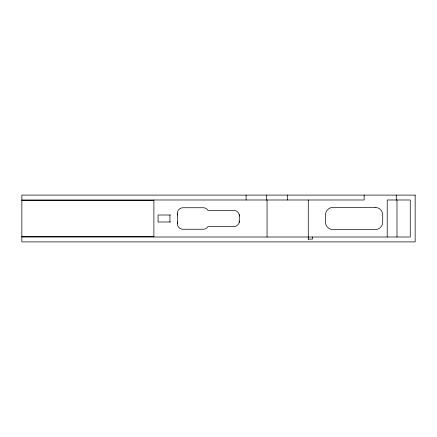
<?xml version="1.0" encoding="UTF-8"?>
<svg xmlns="http://www.w3.org/2000/svg" width="437" height="437" viewBox="0 0 437 437"><rect width="100%" height="100%" fill="white"/><g stroke="black" fill="none" stroke-linecap="round" stroke-linejoin="round"><path stroke-width="0.66" d="M177.346 215.009L177.351 213.332A5.588 5.588 0 0 1 182.945 207.744L203.2 207.744A5.588 5.588 0 0 1 207.154 209.378L207.936 210.399L233.8 210.399A5.588 5.588 0 0 1 239.389 215.987L239.197 222.46M21.85 199.988L364.152 199.988L364.152 195.099M21.85 200.337L153.884 200.337M170.528 215.009L158.074 215.009L158.074 221.991L170.528 221.991M21.85 236.663L153.884 236.663M21.85 237.012L410.261 237.012L410.261 199.988L387.209 199.988L387.209 237.012M308.265 239.11L312.46 239.11L312.46 237.012M239.197 214.54L239.389 215.987M177.346 221.991L177.351 223.668A5.588 5.588 0 0 0 182.945 229.256L203.2 229.256A5.588 5.588 0 0 0 207.154 227.622L207.936 226.601L233.8 226.601A5.588 5.588 0 0 0 239.389 221.013M396.987 199.988L396.987 237.012M396.288 195.099L396.288 199.988M308.265 199.988L308.265 239.46M287.311 195.099L287.311 199.988M267.051 199.988L267.051 237.133M266.352 195.099L266.352 199.988M246.097 195.099L246.097 199.988M177.351 213.332L177.351 223.668M169.949 215.009L169.949 221.991M153.884 199.988L153.884 237.012M415.15 195.099L21.85 195.099L21.85 241.901L415.15 241.901L415.15 195.099M375.05 207.324L333.136 207.324A7.686 7.686 0 0 0 325.45 215.009L325.45 221.991A7.686 7.686 0 0 0 333.136 229.676L375.05 229.676A7.686 7.686 0 0 0 382.736 221.991L382.736 215.009A7.686 7.686 0 0 0 375.05 207.324"/></g></svg>
